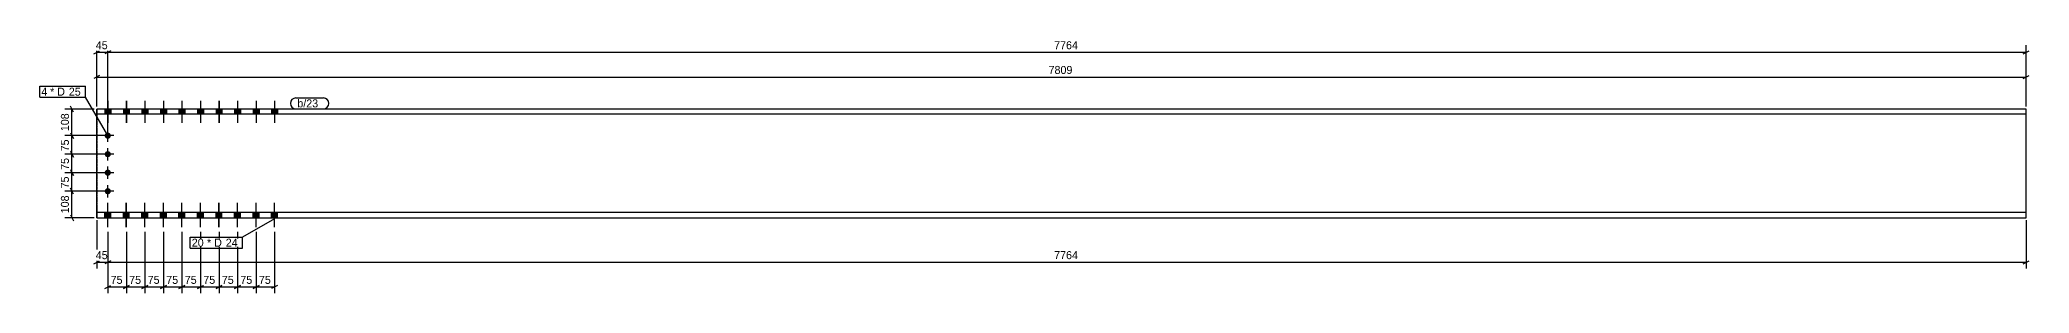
# Model space of a CAD drawing. Header units: millimetres. Extents: x 26 to 21367, y 32 to 1058.
# Drawn here: x 13316 to 21367, y 32 to 1058 of the extents above; entities that cross this region are included whole.
import ezdxf

# ---------------------------------------------------------------- set-up
doc = ezdxf.new("R2010")
doc.units = ezdxf.units.MM
doc.linetypes.add('DXK_LINE_DOT4', pattern=[0.9408, 0.4704, -0.4704])
doc.styles.add('Comic Sans MS', font='COMIC.TTF', dxfattribs={"height": 0.2})

msp = doc.modelspace()

# ---------------------------------------------------------------- hatches: boundary and pattern name
at = {"linetype": 'Continuous'}
for points in [[(13579.2, 756.6), (13603.2, 756.6), (13603.2, 777.6), (13579.2, 777.6)], [(13579.3, 756.6), (13603.3, 756.6), (13603.3, 777.6), (13579.3, 777.6)], [(13654.2, 756.6), (13678.2, 756.6), (13678.2, 777.6), (13654.2, 777.6)], [(13654.3, 756.6), (13678.3, 756.6), (13678.3, 777.6), (13654.3, 777.6)], [(13729.2, 756.6), (13753.2, 756.6), (13753.2, 777.6), (13729.2, 777.6)], [(13729.3, 756.6), (13753.3, 756.6), (13753.3, 777.6), (13729.3, 777.6)], [(13804.2, 756.6), (13828.2, 756.6), (13828.2, 777.6), (13804.2, 777.6)], [(13804.3, 756.6), (13828.3, 756.6), (13828.3, 777.6), (13804.3, 777.6)], [(13879.2, 756.6), (13903.2, 756.6), (13903.2, 777.6), (13879.2, 777.6)], [(13879.3, 756.6), (13903.3, 756.6), (13903.3, 777.6), (13879.3, 777.6)], [(13954.2, 756.6), (13978.2, 756.6), (13978.2, 777.6), (13954.2, 777.6)], [(13954.3, 756.6), (13978.3, 756.6), (13978.3, 777.6), (13954.3, 777.6)], [(14029.2, 756.6), (14053.2, 756.6), (14053.2, 777.6), (14029.2, 777.6)], [(14029.3, 756.6), (14053.3, 756.6), (14053.3, 777.6), (14029.3, 777.6)], [(14104.2, 756.6), (14128.2, 756.6), (14128.2, 777.6), (14104.2, 777.6)], [(14104.3, 756.6), (14128.3, 756.6), (14128.3, 777.6), (14104.3, 777.6)], [(14179.2, 756.6), (14203.2, 756.6), (14203.2, 777.6), (14179.2, 777.6)], [(14179.3, 756.6), (14203.3, 756.6), (14203.3, 777.6), (14179.3, 777.6)], [(14254.2, 756.6), (14278.2, 756.6), (14278.2, 777.6), (14254.2, 777.6)], [(14254.3, 756.6), (14278.3, 756.6), (14278.3, 777.6), (14254.3, 777.6)], [(13578.7, 670.1), (13578.9, 672.7), (13579.8, 675.2), (13581.1, 677.4), (13582.8, 679.4), (13584.9, 680.9), (13587.3, 682), (13589.9, 682.5), (13592.5, 682.5), (13595, 682), (13597.4, 680.9), (13599.5, 679.4), (13601.3, 677.4), (13602.6, 675.2), (13603.4, 672.7), (13603.7, 670.1), (13603.4, 667.5), (13602.6, 665), (13601.3, 662.8), (13599.5, 660.8), (13597.4, 659.3), (13595, 658.2), (13592.5, 657.7), (13589.9, 657.7), (13587.3, 658.2), (13584.9, 659.3), (13582.8, 660.8), (13581.1, 662.8), (13579.8, 665), (13578.9, 667.5)], [(13578.7, 595.1), (13578.9, 597.7), (13579.8, 600.2), (13581.1, 602.4), (13582.8, 604.4), (13584.9, 605.9), (13587.3, 607), (13589.9, 607.5), (13592.5, 607.5), (13595, 607), (13597.4, 605.9), (13599.5, 604.4), (13601.3, 602.4), (13602.6, 600.2), (13603.4, 597.7), (13603.7, 595.1), (13603.4, 592.5), (13602.6, 590), (13601.3, 587.8), (13599.5, 585.8), (13597.4, 584.3), (13595, 583.2), (13592.5, 582.7), (13589.9, 582.7), (13587.3, 583.2), (13584.9, 584.3), (13582.8, 585.8), (13581.1, 587.8), (13579.8, 590), (13578.9, 592.5)], [(13578.7, 520.1), (13578.9, 522.7), (13579.8, 525.2), (13581.1, 527.4), (13582.8, 529.4), (13584.9, 530.9), (13587.3, 532), (13589.9, 532.5), (13592.5, 532.5), (13595, 532), (13597.4, 530.9), (13599.5, 529.4), (13601.3, 527.4), (13602.6, 525.2), (13603.4, 522.7), (13603.7, 520.1), (13603.4, 517.5), (13602.6, 515), (13601.3, 512.8), (13599.5, 510.8), (13597.4, 509.3), (13595, 508.2), (13592.5, 507.7), (13589.9, 507.7), (13587.3, 508.2), (13584.9, 509.3), (13582.8, 510.8), (13581.1, 512.8), (13579.8, 515), (13578.9, 517.5)], [(13578.7, 445.1), (13578.9, 447.7), (13579.8, 450.2), (13581.1, 452.4), (13582.8, 454.4), (13584.9, 455.9), (13587.3, 457), (13589.9, 457.5), (13592.5, 457.5), (13595, 457), (13597.4, 455.9), (13599.5, 454.4), (13601.3, 452.4), (13602.6, 450.2), (13603.4, 447.7), (13603.7, 445.1), (13603.4, 442.5), (13602.6, 440), (13601.3, 437.8), (13599.5, 435.8), (13597.4, 434.3), (13595, 433.2), (13592.5, 432.7), (13589.9, 432.7), (13587.3, 433.2), (13584.9, 434.3), (13582.8, 435.8), (13581.1, 437.8), (13579.8, 440), (13578.9, 442.5)], [(13579.2, 337.6), (13603.2, 337.6), (13603.2, 358.6), (13579.2, 358.6)], [(13579.3, 337.6), (13603.3, 337.6), (13603.3, 358.6), (13579.3, 358.6)], [(13654.2, 337.6), (13678.2, 337.6), (13678.2, 358.6), (13654.2, 358.6)], [(13654.3, 337.6), (13678.3, 337.6), (13678.3, 358.6), (13654.3, 358.6)], [(13729.2, 337.6), (13753.2, 337.6), (13753.2, 358.6), (13729.2, 358.6)], [(13729.3, 337.6), (13753.3, 337.6), (13753.3, 358.6), (13729.3, 358.6)], [(13804.2, 337.6), (13828.2, 337.6), (13828.2, 358.6), (13804.2, 358.6)], [(13804.3, 337.6), (13828.3, 337.6), (13828.3, 358.6), (13804.3, 358.6)], [(13879.2, 337.6), (13903.2, 337.6), (13903.2, 358.6), (13879.2, 358.6)], [(13879.3, 337.6), (13903.3, 337.6), (13903.3, 358.6), (13879.3, 358.6)], [(13954.2, 337.6), (13978.2, 337.6), (13978.2, 358.6), (13954.2, 358.6)], [(13954.3, 337.6), (13978.3, 337.6), (13978.3, 358.6), (13954.3, 358.6)], [(14029.2, 337.6), (14053.2, 337.6), (14053.2, 358.6), (14029.2, 358.6)], [(14029.3, 337.6), (14053.3, 337.6), (14053.3, 358.6), (14029.3, 358.6)], [(14104.2, 337.6), (14128.2, 337.6), (14128.2, 358.6), (14104.2, 358.6)], [(14104.3, 337.6), (14128.3, 337.6), (14128.3, 358.6), (14104.3, 358.6)], [(14179.2, 337.6), (14203.2, 337.6), (14203.2, 358.6), (14179.2, 358.6)], [(14179.3, 337.6), (14203.3, 337.6), (14203.3, 358.6), (14179.3, 358.6)], [(14254.2, 337.6), (14278.2, 337.6), (14278.2, 358.6), (14254.2, 358.6)], [(14254.3, 337.6), (14278.3, 337.6), (14278.3, 358.6), (14254.3, 358.6)]]:
    msp.add_hatch(color=3, dxfattribs=at).paths.add_polyline_path(points)

# ---------------------------------------------------------------- linework, layer by layer
at = {"color": 8, "linetype": 'Continuous'}
for p, q in [((13534.2, 1001.6), (13558.2, 1013.6)), ((13546.2, 787.6), (13546.2, 1036)), ((13546.2, 1007.6), (13591.2, 1007.6)), ((13603.2, 1013.6), (13579.2, 1001.6)), ((13603.2, 1013.6), (13579.2, 1001.6)), ((13591.2, 680.1), (13591.2, 1036)), ((13591.2, 680.1), (13591.2, 1036)), ((13591.2, 1007.6), (21354.9, 1007.6)), ((21342.9, 1001.6), (21366.9, 1013.6)), ((21354.9, 787.6), (21354.9, 1036)), ((13558.2, 913.6), (13534.2, 901.6)), ((13546.2, 787.6), (13546.2, 936)), ((13546.2, 907.6), (21354.9, 907.6)), ((21342.9, 901.6), (21366.9, 913.6)), ((21354.9, 787.6), (21354.9, 936)), ((13536.2, 777.6), (13417.8, 777.6)), ((13452.2, 765.6), (13440.2, 789.6)), ((13446.2, 670.1), (13446.2, 777.6)), ((13581.2, 670.1), (13417.8, 670.1)), ((13440.2, 682.1), (13452.2, 658.1)), ((13581.2, 595.1), (13417.8, 595.1)), ((13452.2, 583.1), (13440.2, 607.1)), ((13581.2, 520.1), (13417.8, 520.1)), ((13452.2, 508.1), (13440.2, 532.1)), ((13581.2, 445.1), (13417.8, 445.1)), ((13452.2, 433.1), (13440.2, 457.1)), ((13536.2, 337.6), (13417.8, 337.6)), ((13440.2, 349.6), (13452.2, 325.6)), ((13546.2, 327.6), (13546.2, 132)), ((21354.9, 327.6), (21354.9, 132)), ((13591.3, 281.1), (13591.3, 132)), ((13591.3, 281.1), (13591.3, 132)), ((13666.3, 281.1), (13666.3, 32)), ((13741.3, 281.1), (13741.3, 32)), ((13816.3, 281.1), (13816.3, 32)), ((13891.3, 281.1), (13891.3, 32)), ((13966.3, 281.1), (13966.3, 32)), ((14041.3, 281.1), (14041.3, 32)), ((14116.3, 281.1), (14116.3, 32)), ((14191.3, 281.1), (14191.3, 32)), ((14266.3, 281.1), (14266.3, 32)), ((13534.2, 151.6), (13558.2, 163.6)), ((13603.3, 163.6), (13579.3, 151.6)), ((13603.3, 163.6), (13579.3, 151.6)), ((21342.9, 151.6), (21366.9, 163.6)), ((13546.2, 157.6), (13591.3, 157.6)), ((13591.3, 157.6), (21354.9, 157.6)), ((13579.3, 51.6), (13603.3, 63.6)), ((13654.3, 51.6), (13678.3, 63.6)), ((13729.3, 51.6), (13753.3, 63.6)), ((13804.3, 51.6), (13828.3, 63.6)), ((13879.3, 51.6), (13903.3, 63.6)), ((13891.3, 57.6), (13966.3, 57.6)), ((13978.3, 63.6), (13954.3, 51.6)), ((14029.3, 51.6), (14053.3, 63.6)), ((14104.3, 51.6), (14128.3, 63.6)), ((14179.3, 51.6), (14203.3, 63.6)), ((14191.3, 57.6), (14266.3, 57.6)), ((14278.3, 63.6), (14254.3, 51.6))]:
    msp.add_line(p, q, dxfattribs=at)
at = {"color": 3, "linetype": 'Continuous'}
for p, q in [((13591.2, 811.1), (13591.2, 721.6)), ((13591.3, 811.1), (13591.3, 721.6)), ((13666.2, 811.1), (13666.2, 721.6)), ((13666.3, 811.1), (13666.3, 721.6)), ((13741.2, 811.1), (13741.2, 721.6)), ((13741.3, 811.1), (13741.3, 721.6)), ((13816.2, 811.1), (13816.2, 721.6)), ((13816.3, 811.1), (13816.3, 721.6)), ((13891.2, 811.1), (13891.2, 721.6)), ((13891.3, 811.1), (13891.3, 721.6)), ((13966.2, 811.1), (13966.2, 721.6)), ((13966.3, 811.1), (13966.3, 721.6)), ((14041.2, 811.1), (14041.2, 721.6)), ((14041.3, 811.1), (14041.3, 721.6)), ((14116.2, 811.1), (14116.2, 721.6)), ((14116.3, 811.1), (14116.3, 721.6)), ((14191.2, 811.1), (14191.2, 721.6)), ((14191.3, 811.1), (14191.3, 721.6)), ((14266.2, 811.1), (14266.2, 721.6)), ((14266.3, 811.1), (14266.3, 721.6)), ((13579.2, 777.6), (13579.2, 756.6)), ((13579.3, 777.6), (13579.3, 756.6)), ((13603.2, 777.6), (13603.2, 756.6)), ((13603.3, 777.6), (13603.3, 756.6)), ((13654.2, 777.6), (13654.2, 756.6)), ((13654.3, 777.6), (13654.3, 756.6)), ((13678.2, 777.6), (13678.2, 756.6)), ((13678.3, 777.6), (13678.3, 756.6)), ((13729.2, 777.6), (13729.2, 756.6)), ((13729.3, 777.6), (13729.3, 756.6)), ((13753.2, 777.6), (13753.2, 756.6)), ((13753.3, 777.6), (13753.3, 756.6)), ((13804.2, 777.6), (13804.2, 756.6)), ((13804.3, 777.6), (13804.3, 756.6)), ((13828.2, 777.6), (13828.2, 756.6)), ((13828.3, 777.6), (13828.3, 756.6)), ((13879.2, 777.6), (13879.2, 756.6)), ((13879.3, 777.6), (13879.3, 756.6)), ((13903.2, 777.6), (13903.2, 756.6)), ((13903.3, 777.6), (13903.3, 756.6)), ((13954.2, 777.6), (13954.2, 756.6)), ((13954.3, 777.6), (13954.3, 756.6)), ((13978.2, 777.6), (13978.2, 756.6)), ((13978.3, 777.6), (13978.3, 756.6)), ((14029.2, 777.6), (14029.2, 756.6)), ((14029.3, 777.6), (14029.3, 756.6)), ((14053.2, 777.6), (14053.2, 756.6)), ((14053.3, 777.6), (14053.3, 756.6)), ((14104.2, 777.6), (14104.2, 756.6)), ((14104.3, 777.6), (14104.3, 756.6)), ((14128.2, 777.6), (14128.2, 756.6)), ((14128.3, 777.6), (14128.3, 756.6)), ((14179.2, 777.6), (14179.2, 756.6)), ((14179.3, 777.6), (14179.3, 756.6)), ((14203.2, 777.6), (14203.2, 756.6)), ((14203.3, 777.6), (14203.3, 756.6)), ((14254.2, 777.6), (14254.2, 756.6)), ((14254.3, 777.6), (14254.3, 756.6)), ((14278.2, 777.6), (14278.2, 756.6)), ((14278.3, 777.6), (14278.3, 756.6)), ((13616.2, 670.1), (13566.2, 670.1)), ((13591.2, 645.1), (13591.2, 695.1)), ((13616.2, 595.1), (13566.2, 595.1)), ((13591.2, 570.1), (13591.2, 620.1)), ((13616.2, 520.1), (13566.2, 520.1)), ((13591.2, 495.1), (13591.2, 545.1)), ((13616.2, 445.1), (13566.2, 445.1)), ((13591.2, 420.1), (13591.2, 470.1)), ((13579.2, 337.6), (13579.2, 358.6)), ((13579.3, 337.6), (13579.3, 358.6)), ((13591.2, 299.1), (13591.2, 398.6)), ((13591.3, 299.1), (13591.3, 398.6)), ((13603.2, 337.6), (13603.2, 358.6)), ((13603.3, 337.6), (13603.3, 358.6)), ((13654.2, 337.6), (13654.2, 358.6)), ((13654.3, 337.6), (13654.3, 358.6)), ((13666.2, 299.1), (13666.2, 398.6)), ((13666.3, 299.1), (13666.3, 398.6)), ((13678.2, 337.6), (13678.2, 358.6)), ((13678.3, 337.6), (13678.3, 358.6)), ((13729.2, 337.6), (13729.2, 358.6)), ((13729.3, 337.6), (13729.3, 358.6)), ((13741.2, 299.1), (13741.2, 398.6)), ((13741.3, 299.1), (13741.3, 398.6)), ((13753.2, 337.6), (13753.2, 358.6)), ((13753.3, 337.6), (13753.3, 358.6)), ((13804.2, 337.6), (13804.2, 358.6)), ((13804.3, 337.6), (13804.3, 358.6)), ((13816.2, 299.1), (13816.2, 398.6)), ((13816.3, 299.1), (13816.3, 398.6)), ((13828.2, 337.6), (13828.2, 358.6)), ((13828.3, 337.6), (13828.3, 358.6)), ((13879.2, 337.6), (13879.2, 358.6)), ((13879.3, 337.6), (13879.3, 358.6)), ((13891.2, 299.1), (13891.2, 398.6)), ((13891.3, 299.1), (13891.3, 398.6)), ((13903.2, 337.6), (13903.2, 358.6)), ((13903.3, 337.6), (13903.3, 358.6)), ((13954.2, 337.6), (13954.2, 358.6)), ((13954.3, 337.6), (13954.3, 358.6)), ((13966.2, 299.1), (13966.2, 398.6)), ((13966.3, 299.1), (13966.3, 398.6)), ((13978.2, 337.6), (13978.2, 358.6)), ((13978.3, 337.6), (13978.3, 358.6)), ((14029.2, 337.6), (14029.2, 358.6)), ((14029.3, 337.6), (14029.3, 358.6)), ((14041.2, 299.1), (14041.2, 398.6)), ((14041.3, 299.1), (14041.3, 398.6)), ((14053.2, 337.6), (14053.2, 358.6)), ((14053.3, 337.6), (14053.3, 358.6)), ((14104.2, 337.6), (14104.2, 358.6)), ((14104.3, 337.6), (14104.3, 358.6)), ((14116.2, 299.1), (14116.2, 398.6)), ((14116.3, 299.1), (14116.3, 398.6)), ((14128.2, 337.6), (14128.2, 358.6)), ((14128.3, 337.6), (14128.3, 358.6)), ((14179.2, 337.6), (14179.2, 358.6)), ((14179.3, 337.6), (14179.3, 358.6)), ((14191.2, 299.1), (14191.2, 398.6)), ((14191.3, 299.1), (14191.3, 398.6)), ((14203.2, 337.6), (14203.2, 358.6)), ((14203.3, 337.6), (14203.3, 358.6)), ((14254.2, 337.6), (14254.2, 358.6)), ((14254.3, 337.6), (14254.3, 358.6)), ((14266.2, 299.1), (14266.2, 398.6)), ((14266.3, 299.1), (14266.3, 398.6)), ((14278.2, 337.6), (14278.2, 358.6)), ((14278.3, 337.6), (14278.3, 358.6))]:
    msp.add_line(p, q, dxfattribs=at)
at = {"color": 7, "linetype": 'Continuous'}
for p, q in [((13546.2, 756.6), (13546.2, 777.6)), ((13546.2, 777.6), (13546.2, 777.6)), ((13546.2, 777.6), (13546.2, 756.6)), ((21354.9, 777.6), (13546.2, 777.6)), ((13546.2, 358.6), (13546.2, 756.6)), ((13546.2, 756.6), (13546.2, 756.6)), ((21354.9, 756.6), (13546.2, 756.6)), ((13546.2, 756.6), (13546.2, 756.6)), ((21354.9, 337.6), (21354.9, 777.6)), ((13546.2, 337.6), (13546.2, 358.6)), ((13546.2, 358.6), (13546.2, 358.6)), ((13546.2, 358.6), (13546.2, 337.6)), ((21354.9, 358.6), (13546.2, 358.6)), ((13546.2, 358.6), (13546.2, 358.6)), ((13546.2, 337.6), (13546.2, 337.6)), ((13546.2, 337.6), (13546.2, 337.6)), ((13546.2, 337.6), (21354.9, 337.6))]:
    msp.add_line(p, q, dxfattribs=at)
at = {"color": 7, "linetype": 'DXK_LINE_DOT4'}
for p, q in [((13546.2, 756.6), (13546.2, 756.6)), ((13546.2, 756.6), (13546.2, 358.6)), ((13546.2, 756.6), (13546.2, 756.6)), ((13546.2, 756.6), (13546.2, 756.6)), ((13546.2, 756.6), (13546.2, 756.6)), ((13546.2, 358.6), (13546.2, 358.6)), ((13546.2, 358.6), (13546.2, 358.6)), ((13546.2, 358.6), (13546.2, 358.6)), ((13546.2, 358.6), (13546.2, 358.6))]:
    msp.add_line(p, q, dxfattribs=at)

# ---------------------------------------------------------------- wipeouts: each hides what was drawn before it
at = {"color": 0}
msp.add_wipeout([(13348.1, 832), (13348.1, 864), (13322, 864), (13322, 832)], dxfattribs=at)

# ---------------------------------------------------------------- next in the draw order: wipeouts: each hides what was drawn before it
for points in [[(13601.1, 1013.6), (13601.1, 1058.4), (13536.2, 1058.4), (13536.2, 1013.6)], [(17531.6, 1013.6), (17531.6, 1058.4), (17414.5, 1058.4), (17414.5, 1013.6)], [(17509, 913.6), (17509, 958.4), (17392, 958.4), (17392, 913.6)], [(13348.1, 832), (13348.1, 864), (13322, 864), (13322, 832)], [(14457.5, 784.6), (14457.5, 816.6), (14358.2, 816.6), (14358.2, 784.6)], [(13440.2, 765.9), (13395.4, 765.9), (13395.4, 681.8), (13440.2, 681.8)], [(13601.2, 163.6), (13601.2, 208.4), (13536.2, 208.4), (13536.2, 163.6)], [(17531.6, 163.6), (17531.6, 208.4), (17414.5, 208.4), (17414.5, 163.6)], [(13961.2, 63.6), (13961.2, 108.4), (13896.3, 108.4), (13896.3, 63.6)], [(14261.2, 63.6), (14261.2, 108.4), (14196.3, 108.4), (14196.3, 63.6)]]:
    msp.add_wipeout(points, dxfattribs=at)

# ---------------------------------------------------------------- next in the draw order: linework, layer by layer
at = {"color": 7, "linetype": 'Continuous'}
msp.add_line((13316, 826), (13316, 870), dxfattribs=at)
at = {"color": 8, "linetype": 'Continuous'}
for p, q in [((13581.2, 670.1), (13417.8, 670.1)), ((13440.2, 682.1), (13452.2, 658.1)), ((13446.2, 595.1), (13446.2, 670.1)), ((13591.3, 281.1), (13591.3, 32)), ((13891.3, 281.1), (13891.3, 32)), ((13966.3, 281.1), (13966.3, 32)), ((14191.3, 281.1), (14191.3, 32)), ((13816.3, 57.6), (13891.3, 57.6)), ((13903.3, 63.6), (13879.3, 51.6)), ((13954.3, 51.6), (13978.3, 63.6)), ((14116.3, 57.6), (14191.3, 57.6)), ((14203.3, 63.6), (14179.3, 51.6))]:
    msp.add_line(p, q, dxfattribs=at)

# ---------------------------------------------------------------- next in the draw order: texts
at = {"color": 3, "style": 'Comic Sans MS'}
for s, p in [('45', (13542.6, 1020)), ('7764', (17420.9, 1020)), ('7809', (17398.4, 920)), ('45', (13542.6, 170)), ('7764', (17420.9, 170)), ('75', (13902.7, 70)), ('75', (14202.7, 70))]:
    msp.add_text(s, height=32.38, dxfattribs=at).set_placement(p)
msp.add_text('108', height=32.38, rotation=90.00021, dxfattribs=at).set_placement((13433.8, 688.2))

# ---------------------------------------------------------------- next in the draw order: wipeouts: each hides what was drawn before it
at = {"color": 0}
for points in [[(13423.9, 832), (13423.9, 864), (13357.7, 864), (13357.7, 832)], [(14457.5, 784.6), (14457.5, 816.6), (14358.2, 816.6), (14358.2, 784.6)]]:
    msp.add_wipeout(points, dxfattribs=at)

# ---------------------------------------------------------------- next in the draw order: linework, layer by layer
at = {"color": 7, "linetype": 'Continuous'}
for p, q in [((14352.2, 822.6), (14463.5, 822.6)), ((14352.2, 778.6), (14463.5, 778.6))]:
    msp.add_line(p, q, dxfattribs=at)
for centre, start, end in [((14352.2, 800.6), 90, 270), ((14463.5, 800.6), 270, 90)]:
    msp.add_arc(centre, 22, start, end, dxfattribs=at)

# ---------------------------------------------------------------- next in the draw order: texts
at = {"color": 3, "style": 'Comic Sans MS'}
msp.add_text('b/23', height=32.38, dxfattribs=at).set_placement((14358.2, 784.6))

# ---------------------------------------------------------------- next in the draw order: wipeouts: each hides what was drawn before it
at = {"color": 0}
for points in [[(13423.9, 832), (13423.9, 864), (13357.7, 864), (13357.7, 832)], [(13440.2, 665.1), (13395.4, 665.1), (13395.4, 600.1), (13440.2, 600.1)], [(13983.2, 220.6), (13983.2, 252.6), (13931.1, 252.6), (13931.1, 220.6)], [(13886.2, 63.6), (13886.2, 108.4), (13821.3, 108.4), (13821.3, 63.6)], [(14186.2, 63.6), (14186.2, 108.4), (14121.3, 108.4), (14121.3, 63.6)]]:
    msp.add_wipeout(points, dxfattribs=at)

# ---------------------------------------------------------------- next in the draw order: linework, layer by layer
at = {"color": 8, "linetype": 'Continuous'}
for p, q in [((13581.2, 595.1), (13417.8, 595.1)), ((13440.2, 607.1), (13452.2, 583.1)), ((13446.2, 520.1), (13446.2, 595.1)), ((13816.3, 281.1), (13816.3, 32)), ((14116.3, 281.1), (14116.3, 32)), ((13741.3, 57.6), (13816.3, 57.6)), ((13828.3, 63.6), (13804.3, 51.6)), ((14041.3, 57.6), (14116.3, 57.6)), ((14128.3, 63.6), (14104.3, 51.6))]:
    msp.add_line(p, q, dxfattribs=at)

# ---------------------------------------------------------------- next in the draw order: texts
at = {"color": 3, "style": 'Comic Sans MS'}
for s, height, p in [('4', 32.4, (13322, 832)), ('75', 32.38, (13827.7, 70)), ('75', 32.38, (14127.7, 70))]:
    msp.add_text(s, height=height, dxfattribs=at).set_placement(p)
msp.add_text('75', height=32.38, rotation=90.00021, dxfattribs=at).set_placement((13433.8, 606.5))

# ---------------------------------------------------------------- next in the draw order: wipeouts: each hides what was drawn before it
at = {"color": 0}
for points in [[(13485.6, 832), (13485.6, 864), (13433.5, 864), (13433.5, 832)], [(13983.2, 220.6), (13983.2, 252.6), (13931.1, 252.6), (13931.1, 220.6)]]:
    msp.add_wipeout(points, dxfattribs=at)

# ---------------------------------------------------------------- next in the draw order: linework, layer by layer
at = {"color": 7, "linetype": 'Continuous'}
msp.add_line((13925.1, 214.6), (13925.1, 258.6), dxfattribs=at)

# ---------------------------------------------------------------- next in the draw order: wipeouts: each hides what was drawn before it
at = {"color": 0}
for points in [[(13485.6, 832), (13485.6, 864), (13433.5, 864), (13433.5, 832)], [(13440.2, 590.1), (13395.4, 590.1), (13395.4, 525.1), (13440.2, 525.1)], [(13811.2, 63.6), (13811.2, 108.4), (13746.3, 108.4), (13746.3, 63.6)], [(14111.2, 63.6), (14111.2, 108.4), (14046.3, 108.4), (14046.3, 63.6)]]:
    msp.add_wipeout(points, dxfattribs=at)

# ---------------------------------------------------------------- next in the draw order: linework, layer by layer
at = {"color": 7, "linetype": 'Continuous'}
for p, q in [((13316, 870), (13501.2, 870)), ((13316, 826), (13501.2, 826)), ((13501.2, 826), (13501.2, 870)), ((13591.2, 670.1), (13501.2, 826))]:
    msp.add_line(p, q, dxfattribs=at)
at = {"color": 8, "linetype": 'Continuous'}
for p, q in [((13581.2, 520.1), (13417.8, 520.1)), ((13440.2, 532.1), (13452.2, 508.1)), ((13446.2, 445.1), (13446.2, 520.1)), ((13741.3, 281.1), (13741.3, 32)), ((14041.3, 281.1), (14041.3, 32)), ((13666.3, 57.6), (13741.3, 57.6)), ((13753.3, 63.6), (13729.3, 51.6)), ((13966.3, 57.6), (14041.3, 57.6)), ((14053.3, 63.6), (14029.3, 51.6))]:
    msp.add_line(p, q, dxfattribs=at)

# ---------------------------------------------------------------- next in the draw order: texts
at = {"color": 3, "style": 'Comic Sans MS'}
for s, p in [('* D', (13357.7, 832)), ('25', (13433.5, 832)), ('75', (13752.7, 70)), ('75', (14052.7, 70))]:
    msp.add_text(s, height=32.38, dxfattribs=at).set_placement(p)
msp.add_text('75', height=32.38, rotation=90.00021, dxfattribs=at).set_placement((13433.8, 531.5))

# ---------------------------------------------------------------- next in the draw order: wipeouts: each hides what was drawn before it
at = {"color": 0}
for points in [[(13440.2, 515.1), (13395.4, 515.1), (13395.4, 450.1), (13440.2, 450.1)], [(14059, 220.6), (14059, 252.6), (13992.8, 252.6), (13992.8, 220.6)], [(13736.2, 63.6), (13736.2, 108.4), (13671.3, 108.4), (13671.3, 63.6)], [(14036.2, 63.6), (14036.2, 108.4), (13971.3, 108.4), (13971.3, 63.6)]]:
    msp.add_wipeout(points, dxfattribs=at)

# ---------------------------------------------------------------- next in the draw order: linework, layer by layer
at = {"color": 8, "linetype": 'Continuous'}
for p, q in [((13581.2, 445.1), (13417.8, 445.1)), ((13452.2, 433.1), (13440.2, 457.1)), ((13446.2, 337.6), (13446.2, 445.1)), ((13666.3, 281.1), (13666.3, 32)), ((13591.3, 57.6), (13666.3, 57.6)), ((13678.3, 63.6), (13654.3, 51.6))]:
    msp.add_line(p, q, dxfattribs=at)

# ---------------------------------------------------------------- next in the draw order: texts
at = {"color": 3, "style": 'Comic Sans MS'}
msp.add_text('75', height=32.38, rotation=90.00021, dxfattribs=at).set_placement((13433.8, 456.5))
for p in [(13677.7, 70), (13977.7, 70)]:
    msp.add_text('75', height=32.38, dxfattribs=at).set_placement(p)

# ---------------------------------------------------------------- next in the draw order: wipeouts: each hides what was drawn before it
at = {"color": 0}
msp.add_wipeout([(14059, 220.6), (14059, 252.6), (13992.8, 252.6), (13992.8, 220.6)], dxfattribs=at)

# ---------------------------------------------------------------- next in the draw order: texts
at = {"color": 3, "style": 'Comic Sans MS'}
msp.add_text('20', height=32.38, dxfattribs=at).set_placement((13931.1, 220.6))

# ---------------------------------------------------------------- next in the draw order: wipeouts: each hides what was drawn before it
at = {"color": 0}
for points in [[(13440.2, 433.4), (13395.4, 433.4), (13395.4, 349.3), (13440.2, 349.3)], [(14120.8, 220.6), (14120.8, 252.6), (14068.6, 252.6), (14068.6, 220.6)], [(13661.2, 63.6), (13661.2, 108.4), (13596.3, 108.4), (13596.3, 63.6)]]:
    msp.add_wipeout(points, dxfattribs=at)

# ---------------------------------------------------------------- next in the draw order: texts
at = {"color": 3, "style": 'Comic Sans MS'}
msp.add_text('108', height=32.38, rotation=90.00021, dxfattribs=at).set_placement((13433.8, 355.7))
msp.add_text('75', height=32.38, dxfattribs=at).set_placement((13602.7, 70))

# ---------------------------------------------------------------- next in the draw order: wipeouts: each hides what was drawn before it
at = {"color": 0}
msp.add_wipeout([(14120.8, 220.6), (14120.8, 252.6), (14068.6, 252.6), (14068.6, 220.6)], dxfattribs=at)

# ---------------------------------------------------------------- next in the draw order: linework, layer by layer
at = {"color": 7, "linetype": 'Continuous'}
for p, q in [((14266.3, 333.6), (14136.4, 258.6)), ((13925.1, 258.6), (14136.4, 258.6)), ((14136.4, 214.6), (14136.4, 258.6)), ((13925.1, 214.6), (14136.4, 214.6))]:
    msp.add_line(p, q, dxfattribs=at)

# ---------------------------------------------------------------- next in the draw order: texts
at = {"color": 3, "style": 'Comic Sans MS'}
for s, p in [('* D', (13992.8, 220.6)), ('24', (14068.6, 220.6))]:
    msp.add_text(s, height=32.38, dxfattribs=at).set_placement(p)

doc.saveas('drawing.dxf')
